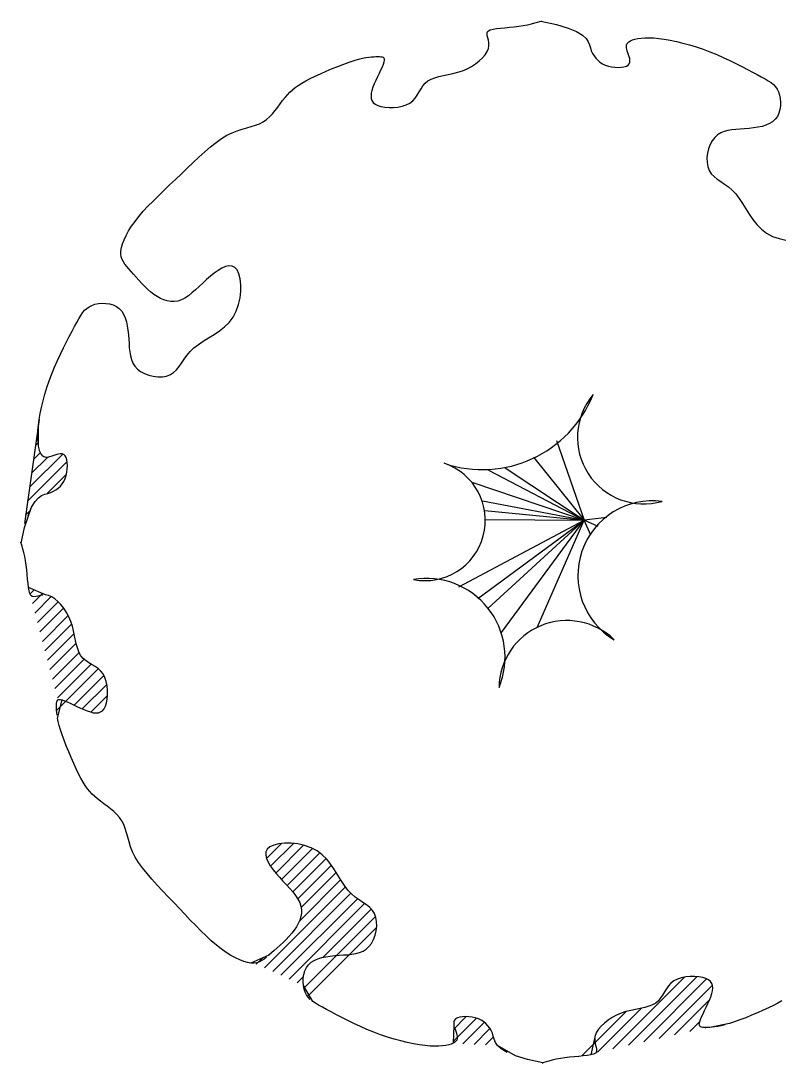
# Model space of a CAD drawing. Header units: inches. Extents: x 7658 to 73799, y 48 to 40262.
# Drawn here: x 13657 to 14743, y 20529 to 22017 of the extents above; entities that cross this region are included whole.
import ezdxf

# ---------------------------------------------------------------- set-up
doc = ezdxf.new("R2010")
doc.units = ezdxf.units.IN

# ---------------------------------------------------------------- blocks, each defined once
blk = doc.blocks.new('A$C2B8467E0')
for p, q in [((0.6659, 1.4713), (0.6674, 1.4732)), ((0.6674, 1.4732), (0.6701, 1.4747)), ((0.6701, 1.4747), (0.6741, 1.4758)), ((0.6741, 1.4758), (0.6789, 1.4766)), ((0.6789, 1.4766), (0.6846, 1.4773)), ((0.6846, 1.4773), (0.6908, 1.4778)), ((0.6908, 1.4778), (0.6974, 1.4784)), ((0.6974, 1.4784), (0.7041, 1.479)), ((0.7041, 1.479), (0.7108, 1.4798)), ((0.7108, 1.4798), (0.7173, 1.4808)), ((0.7173, 1.4808), (0.7233, 1.482)), ((0.7233, 1.482), (0.7289, 1.4833)), ((0.7289, 1.4833), (0.7337, 1.4846)), ((0.7337, 1.4846), (0.7377, 1.4857)), ((0.7377, 1.4857), (0.7408, 1.4867)), ((0.7408, 1.4867), (0.7427, 1.4873)), ((0.7422, 1.4871), (0.7645, 1.4821)), ((0.7427, 1.4873), (0.7434, 1.4875)), ((0.7645, 1.4821), (0.7812, 1.4771)), ((0.7812, 1.4771), (0.7933, 1.4721)), ((0.6655, 1.469), (0.6659, 1.4713)), ((0.6658, 1.4662), (0.6655, 1.469)), ((0.6666, 1.4632), (0.6658, 1.4662)), ((0.6674, 1.4598), (0.6666, 1.4632)), ((0.6681, 1.4561), (0.6674, 1.4598)), ((0.7933, 1.4721), (0.8016, 1.4672)), ((0.8016, 1.4672), (0.8069, 1.4624)), ((0.8069, 1.4624), (0.81, 1.4578)), ((0.81, 1.4578), (0.8118, 1.4533)), ((0.8681, 1.4578), (0.8703, 1.4591)), ((0.8703, 1.4591), (0.8731, 1.4603)), ((0.8731, 1.4603), (0.8766, 1.4614)), ((0.8766, 1.4614), (0.8807, 1.4622)), ((0.8807, 1.4622), (0.8855, 1.4629)), ((0.8855, 1.4629), (0.8908, 1.4633)), ((0.8908, 1.4633), (0.8968, 1.4634)), ((0.8968, 1.4634), (0.9035, 1.4631)), ((0.9035, 1.4631), (0.9107, 1.4625)), ((0.9107, 1.4625), (0.9186, 1.4614)), ((0.9186, 1.4614), (0.927, 1.46)), ((0.927, 1.46), (0.9359, 1.4581)), ((0.9359, 1.4581), (0.9451, 1.4559)), ((0.6628, 1.4391), (0.6656, 1.4436)), ((0.6656, 1.4436), (0.6674, 1.4479)), ((0.6674, 1.4479), (0.6682, 1.4521)), ((0.6682, 1.4521), (0.6681, 1.4561)), ((0.8118, 1.4533), (0.813, 1.449)), ((0.813, 1.449), (0.8144, 1.4449)), ((0.8144, 1.4449), (0.8162, 1.4411)), ((0.8645, 1.4512), (0.8647, 1.4531)), ((0.8646, 1.4492), (0.8645, 1.4512)), ((0.8651, 1.4469), (0.8646, 1.4492)), ((0.8647, 1.4531), (0.8653, 1.4548)), ((0.8658, 1.4445), (0.8651, 1.4469)), ((0.8653, 1.4548), (0.8664, 1.4563)), ((0.8667, 1.4419), (0.8658, 1.4445)), ((0.8664, 1.4563), (0.8681, 1.4578)), ((0.9451, 1.4559), (0.9546, 1.4533)), ((0.9546, 1.4533), (0.9643, 1.4503)), ((0.9643, 1.4503), (0.974, 1.447)), ((0.974, 1.447), (0.9838, 1.4434)), ((0.9838, 1.4434), (0.9934, 1.4395)), ((0.4609, 1.4258), (0.4686, 1.4286)), ((0.4686, 1.4286), (0.4758, 1.4309)), ((0.4758, 1.4309), (0.4821, 1.4328)), ((0.4821, 1.4328), (0.4876, 1.4342)), ((0.4876, 1.4342), (0.4925, 1.4352)), ((0.4925, 1.4352), (0.4968, 1.4358)), ((0.4968, 1.4358), (0.5005, 1.4362)), ((0.5005, 1.4362), (0.5038, 1.4364)), ((0.5038, 1.4364), (0.5068, 1.4365)), ((0.5068, 1.4365), (0.5094, 1.4365)), ((0.5094, 1.4365), (0.5118, 1.4365)), ((0.5118, 1.4365), (0.5139, 1.4364)), ((0.5139, 1.4364), (0.5158, 1.4361)), ((0.5158, 1.4361), (0.5172, 1.4355)), ((0.5172, 1.4355), (0.5183, 1.4346)), ((0.5184, 1.4287), (0.5172, 1.4254)), ((0.5183, 1.4346), (0.5189, 1.4332)), ((0.5189, 1.4313), (0.5184, 1.4287)), ((0.5189, 1.4332), (0.5189, 1.4313)), ((0.6492, 1.4263), (0.6544, 1.4304)), ((0.6544, 1.4304), (0.659, 1.4347)), ((0.659, 1.4347), (0.6628, 1.4391)), ((0.8162, 1.4411), (0.8183, 1.4375)), ((0.8183, 1.4375), (0.8207, 1.4342)), ((0.8207, 1.4342), (0.8235, 1.4312)), ((0.8235, 1.4312), (0.8267, 1.4285)), ((0.8267, 1.4285), (0.8303, 1.4262)), ((0.8677, 1.4392), (0.8667, 1.4419)), ((0.8686, 1.4364), (0.8677, 1.4392)), ((0.8693, 1.4336), (0.8686, 1.4364)), ((0.8686, 1.4262), (0.8694, 1.4284)), ((0.8696, 1.4309), (0.8693, 1.4336)), ((0.8694, 1.4284), (0.8696, 1.4309)), ((0.9934, 1.4395), (1.0028, 1.4353)), ((1.0028, 1.4353), (1.012, 1.431)), ((1.012, 1.431), (1.0208, 1.4267)), ((0.4278, 1.4121), (0.436, 1.4157)), ((0.436, 1.4157), (0.4444, 1.4193)), ((0.4444, 1.4193), (0.4527, 1.4226)), ((0.4527, 1.4226), (0.4609, 1.4258)), ((0.5136, 1.4171), (0.5114, 1.4124)), ((0.5156, 1.4215), (0.5136, 1.4171)), ((0.5172, 1.4254), (0.5156, 1.4215)), ((0.6168, 1.4123), (0.6237, 1.4141)), ((0.6237, 1.4141), (0.6305, 1.4163)), ((0.6305, 1.4163), (0.6371, 1.4191)), ((0.6371, 1.4191), (0.6433, 1.4225)), ((0.6433, 1.4225), (0.6492, 1.4263)), ((0.8303, 1.4262), (0.8343, 1.4243)), ((0.8343, 1.4243), (0.8387, 1.4229)), ((0.8387, 1.4229), (0.8434, 1.4218)), ((0.8434, 1.4218), (0.8481, 1.4212)), ((0.8481, 1.4212), (0.8527, 1.421)), ((0.8527, 1.421), (0.8571, 1.4212)), ((0.8571, 1.4212), (0.861, 1.4218)), ((0.861, 1.4218), (0.8644, 1.4229)), ((0.8644, 1.4229), (0.8669, 1.4243)), ((0.8669, 1.4243), (0.8686, 1.4262)), ((1.0208, 1.4267), (1.0293, 1.4225)), ((1.0293, 1.4225), (1.0372, 1.4183)), ((1.0372, 1.4183), (1.0445, 1.4144)), ((1.0445, 1.4144), (1.0512, 1.4109)), ((0.3961, 1.3955), (0.4011, 1.3986)), ((0.4011, 1.3986), (0.4067, 1.4018)), ((0.4067, 1.4018), (0.413, 1.4051)), ((0.413, 1.4051), (0.4201, 1.4085)), ((0.4201, 1.4085), (0.4278, 1.4121)), ((0.5067, 1.4024), (0.5045, 1.3975)), ((0.509, 1.4074), (0.5067, 1.4024)), ((0.5114, 1.4124), (0.509, 1.4074)), ((0.5741, 1.3946), (0.5773, 1.3984)), ((0.5773, 1.3984), (0.5811, 1.4017)), ((0.5811, 1.4017), (0.5857, 1.4043)), ((0.5857, 1.4043), (0.5911, 1.4064)), ((0.5911, 1.4064), (0.5969, 1.408)), ((0.5969, 1.408), (0.6033, 1.4094)), ((0.6033, 1.4094), (0.6099, 1.4108)), ((0.6099, 1.4108), (0.6168, 1.4123)), ((1.0512, 1.4109), (1.0571, 1.4077)), ((1.0571, 1.4077), (1.0624, 1.4048)), ((1.0624, 1.4048), (1.067, 1.4021)), ((1.067, 1.4021), (1.071, 1.3994)), ((1.071, 1.3994), (1.0744, 1.3966)), ((0.3805, 1.3821), (0.384, 1.3858)), ((0.384, 1.3858), (0.3877, 1.3892)), ((0.3877, 1.3892), (0.3917, 1.3924)), ((0.3917, 1.3924), (0.3961, 1.3955)), ((0.5002, 1.3841), (0.4999, 1.3803)), ((0.5012, 1.3882), (0.5002, 1.3841)), ((0.5027, 1.3927), (0.5012, 1.3882)), ((0.5045, 1.3975), (0.5027, 1.3927)), ((0.566, 1.3816), (0.5687, 1.386)), ((0.5687, 1.386), (0.5713, 1.3904)), ((0.5713, 1.3904), (0.5741, 1.3946)), ((1.0744, 1.3966), (1.0772, 1.3935)), ((1.0772, 1.3935), (1.0796, 1.3901)), ((1.0796, 1.3901), (1.0815, 1.3862)), ((1.0815, 1.3862), (1.083, 1.3817)), ((0.3668, 1.3642), (0.3703, 1.369)), ((0.3703, 1.369), (0.3737, 1.3737)), ((0.3737, 1.3737), (0.3771, 1.3781)), ((0.3771, 1.3781), (0.3805, 1.3821)), ((0.4999, 1.3803), (0.5001, 1.3768)), ((0.5001, 1.3768), (0.5012, 1.3738)), ((0.5012, 1.3738), (0.503, 1.3711)), ((0.503, 1.3711), (0.5057, 1.3688)), ((0.5057, 1.3688), (0.5094, 1.3669)), ((0.5503, 1.3677), (0.5554, 1.3702)), ((0.5554, 1.3702), (0.5595, 1.3735)), ((0.5595, 1.3735), (0.563, 1.3774)), ((0.563, 1.3774), (0.566, 1.3816)), ((1.083, 1.3817), (1.084, 1.3768)), ((1.084, 1.3768), (1.0844, 1.3715)), ((1.0844, 1.3715), (1.0843, 1.3662)), ((0.355, 1.3505), (0.3592, 1.3548)), ((0.3592, 1.3548), (0.3631, 1.3594)), ((0.3631, 1.3594), (0.3668, 1.3642)), ((0.5094, 1.3669), (0.5141, 1.3654)), ((0.5141, 1.3654), (0.5196, 1.3644)), ((0.5196, 1.3644), (0.5256, 1.3639)), ((0.5256, 1.3639), (0.532, 1.3639)), ((0.532, 1.3639), (0.5383, 1.3645)), ((0.5383, 1.3645), (0.5445, 1.3658)), ((0.5445, 1.3658), (0.5503, 1.3677)), ((1.0821, 1.3558), (1.08, 1.3511)), ((1.0836, 1.3609), (1.0821, 1.3558)), ((1.0843, 1.3662), (1.0836, 1.3609)), ((0.3348, 1.3386), (0.3405, 1.3407)), ((0.3405, 1.3407), (0.3457, 1.3433)), ((0.3457, 1.3433), (0.3506, 1.3466)), ((0.3506, 1.3466), (0.355, 1.3505)), ((1.0687, 1.3408), (1.0636, 1.3386)), ((1.0732, 1.3436), (1.0687, 1.3408)), ((1.077, 1.347), (1.0732, 1.3436)), ((1.08, 1.3511), (1.077, 1.347)), ((0.2865, 1.3195), (0.2941, 1.3242)), ((0.2941, 1.3242), (0.3016, 1.3279)), ((0.3016, 1.3279), (0.3088, 1.3308)), ((0.3088, 1.3308), (0.3158, 1.3331)), ((0.3158, 1.3331), (0.3224, 1.335)), ((0.3224, 1.335), (0.3288, 1.3367)), ((0.3288, 1.3367), (0.3348, 1.3386)), ((0.9946, 1.3249), (0.9905, 1.3212)), ((0.9991, 1.3277), (0.9946, 1.3249)), ((1.004, 1.3297), (0.9991, 1.3277)), ((1.0093, 1.3311), (1.004, 1.3297)), ((1.015, 1.3321), (1.0093, 1.3311)), ((1.0208, 1.3327), (1.015, 1.3321)), ((1.0269, 1.3331), (1.0208, 1.3327)), ((1.0332, 1.3335), (1.0269, 1.3331)), ((1.0396, 1.334), (1.0332, 1.3335)), ((1.0459, 1.3347), (1.0396, 1.334)), ((1.0521, 1.3356), (1.0459, 1.3347)), ((1.0581, 1.3369), (1.0521, 1.3356)), ((1.0636, 1.3386), (1.0581, 1.3369)), ((0.2706, 1.3075), (0.2786, 1.3138)), ((0.2786, 1.3138), (0.2865, 1.3195)), ((0.9841, 1.311), (0.9818, 1.3049)), ((0.987, 1.3165), (0.9841, 1.311)), ((0.9905, 1.3212), (0.987, 1.3165)), ((0.2542, 1.293), (0.2625, 1.3004)), ((0.2625, 1.3004), (0.2706, 1.3075)), ((0.9803, 1.2985), (0.9795, 1.292)), ((0.9818, 1.3049), (0.9803, 1.2985)), ((0.2375, 1.2772), (0.2459, 1.2852)), ((0.2459, 1.2852), (0.2542, 1.293)), ((0.9795, 1.292), (0.9796, 1.2856)), ((0.9796, 1.2856), (0.9806, 1.2795)), ((0.9806, 1.2795), (0.9826, 1.2741)), ((0.2207, 1.2612), (0.2291, 1.2691)), ((0.2291, 1.2691), (0.2375, 1.2772)), ((0.9826, 1.2741), (0.9857, 1.2694)), ((0.9857, 1.2694), (0.9896, 1.2654)), ((0.9896, 1.2654), (0.9941, 1.2617)), ((0.2042, 1.2456), (0.2124, 1.2533)), ((0.2124, 1.2533), (0.2207, 1.2612)), ((0.9941, 1.2617), (0.9992, 1.2581)), ((0.9992, 1.2581), (1.0046, 1.2545)), ((1.0046, 1.2545), (1.0101, 1.2505)), ((1.0101, 1.2505), (1.0156, 1.2459)), ((0.1887, 1.2304), (0.1963, 1.238)), ((0.1963, 1.238), (0.2042, 1.2456)), ((1.0156, 1.2459), (1.0208, 1.2405)), ((1.0208, 1.2405), (1.0257, 1.2341)), ((0.1748, 1.2157), (0.1815, 1.223)), ((0.1815, 1.223), (0.1887, 1.2304)), ((1.0257, 1.2341), (1.0304, 1.227)), ((1.0304, 1.227), (1.035, 1.2194)), ((0.163, 1.2014), (0.1686, 1.2085)), ((0.1686, 1.2085), (0.1748, 1.2157)), ((1.035, 1.2194), (1.0398, 1.2116)), ((1.0398, 1.2116), (1.045, 1.2039)), ((0.1538, 1.1877), (0.1581, 1.1944)), ((0.1581, 1.1944), (0.163, 1.2014)), ((1.045, 1.2039), (1.0507, 1.1967)), ((1.0507, 1.1967), (1.0572, 1.1901)), ((1.0572, 1.1901), (1.0647, 1.1844)), ((0.1473, 1.1751), (0.1502, 1.1812)), ((0.1502, 1.1812), (0.1538, 1.1877)), ((1.0647, 1.1844), (1.0732, 1.18)), ((1.0732, 1.18), (1.0825, 1.1768)), ((1.0825, 1.1768), (1.0921, 1.1747)), ((0.1428, 1.159), (0.1436, 1.1639)), ((0.1436, 1.1639), (0.1451, 1.1693)), ((0.1451, 1.1693), (0.1473, 1.1751)), ((0.1427, 1.1546), (0.1428, 1.159)), ((0.1433, 1.1507), (0.1427, 1.1546)), ((0.1445, 1.147), (0.1433, 1.1507)), ((0.1463, 1.1436), (0.1445, 1.147)), ((0.1485, 1.1402), (0.1463, 1.1436)), ((0.1511, 1.1369), (0.1485, 1.1402)), ((0.1541, 1.1335), (0.1511, 1.1369)), ((0.1574, 1.1298), (0.1541, 1.1335)), ((0.2816, 1.1314), (0.2761, 1.1275)), ((0.287, 1.1346), (0.2816, 1.1314)), ((0.2922, 1.1368), (0.287, 1.1346)), ((0.297, 1.1379), (0.2922, 1.1368)), ((0.3015, 1.1376), (0.297, 1.1379)), ((0.3054, 1.1357), (0.3015, 1.1376)), ((0.3087, 1.1321), (0.3054, 1.1357)), ((0.3113, 1.1265), (0.3087, 1.1321)), ((0.1608, 1.1259), (0.1574, 1.1298)), ((0.1645, 1.1217), (0.1608, 1.1259)), ((0.1683, 1.1174), (0.1645, 1.1217)), ((0.1724, 1.1131), (0.1683, 1.1174)), ((0.2652, 1.1183), (0.2599, 1.1134)), ((0.2706, 1.1231), (0.2652, 1.1183)), ((0.2761, 1.1275), (0.2706, 1.1231)), ((0.313, 1.1193), (0.3113, 1.1265)), ((0.3139, 1.1109), (0.313, 1.1193)), ((0.1765, 1.1088), (0.1724, 1.1131)), ((0.1809, 1.1047), (0.1765, 1.1088)), ((0.1853, 1.1008), (0.1809, 1.1047)), ((0.1899, 1.0972), (0.1853, 1.1008)), ((0.2494, 1.1037), (0.2443, 1.0992)), ((0.2546, 1.1085), (0.2494, 1.1037)), ((0.2599, 1.1134), (0.2546, 1.1085)), ((0.3129, 1.0921), (0.3139, 1.1017)), ((0.3139, 1.1017), (0.3139, 1.1109)), ((0.1945, 1.0941), (0.1899, 1.0972)), ((0.1993, 1.0914), (0.1945, 1.0941)), ((0.2042, 1.0893), (0.1993, 1.0914)), ((0.2091, 1.0878), (0.2042, 1.0893)), ((0.214, 1.087), (0.2091, 1.0878)), ((0.219, 1.087), (0.214, 1.087)), ((0.2241, 1.0877), (0.219, 1.087)), ((0.2291, 1.0894), (0.2241, 1.0877)), ((0.2342, 1.0919), (0.2291, 1.0894)), ((0.2392, 1.0953), (0.2342, 1.0919)), ((0.2443, 1.0992), (0.2392, 1.0953)), ((0.3108, 1.0825), (0.3129, 1.0921)), ((0.0881, 1.071), (0.0909, 1.0744)), ((0.0909, 1.0744), (0.094, 1.0772)), ((0.094, 1.0772), (0.0974, 1.0796)), ((0.0974, 1.0796), (0.1013, 1.0815)), ((0.1013, 1.0815), (0.1058, 1.083)), ((0.1058, 1.083), (0.1108, 1.084)), ((0.1108, 1.084), (0.116, 1.0844)), ((0.116, 1.0844), (0.1213, 1.0843)), ((0.1213, 1.0843), (0.1267, 1.0836)), ((0.1267, 1.0836), (0.1317, 1.0821)), ((0.1317, 1.0821), (0.1364, 1.08)), ((0.1364, 1.08), (0.1405, 1.077)), ((0.1405, 1.077), (0.144, 1.0732)), ((0.144, 1.0732), (0.1467, 1.0687)), ((0.3031, 1.0647), (0.3075, 1.0732)), ((0.3075, 1.0732), (0.3108, 1.0825)), ((0.0766, 1.0512), (0.0798, 1.0571)), ((0.0798, 1.0571), (0.0827, 1.0624)), ((0.0827, 1.0624), (0.0854, 1.067)), ((0.0854, 1.067), (0.0881, 1.071)), ((0.1467, 1.0687), (0.1489, 1.0636)), ((0.1489, 1.0636), (0.1506, 1.0581)), ((0.1506, 1.0581), (0.1519, 1.0521)), ((0.2909, 1.0507), (0.2975, 1.0572)), ((0.2975, 1.0572), (0.3031, 1.0647)), ((0.0692, 1.0372), (0.0731, 1.0445)), ((0.0731, 1.0445), (0.0766, 1.0512)), ((0.1519, 1.0521), (0.1528, 1.0459)), ((0.1528, 1.0459), (0.1535, 1.0396)), ((0.2759, 1.0398), (0.2836, 1.045)), ((0.2836, 1.045), (0.2909, 1.0507)), ((0.0608, 1.0208), (0.0651, 1.0293)), ((0.0651, 1.0293), (0.0692, 1.0372)), ((0.1535, 1.0396), (0.154, 1.0332)), ((0.154, 1.0332), (0.1544, 1.0269)), ((0.1544, 1.0269), (0.1548, 1.0208)), ((0.2534, 1.0257), (0.2605, 1.0304)), ((0.2605, 1.0304), (0.2681, 1.035)), ((0.2681, 1.035), (0.2759, 1.0398)), ((0.0522, 1.0028), (0.0565, 1.012)), ((0.0565, 1.012), (0.0608, 1.0208)), ((0.1548, 1.0208), (0.1554, 1.015)), ((0.1554, 1.015), (0.1564, 1.0093)), ((0.2371, 1.0101), (0.2417, 1.0156)), ((0.2417, 1.0156), (0.2471, 1.0208)), ((0.2471, 1.0208), (0.2534, 1.0257)), ((0.0481, 0.9934), (0.0522, 1.0028)), ((0.1564, 1.0093), (0.1578, 1.004)), ((0.1578, 1.004), (0.1598, 0.9991)), ((0.1598, 0.9991), (0.1626, 0.9946)), ((0.2258, 0.9941), (0.2294, 0.9992)), ((0.2294, 0.9992), (0.2331, 1.0046)), ((0.2331, 1.0046), (0.2371, 1.0101)), ((0.0405, 0.974), (0.0441, 0.9838)), ((0.0441, 0.9838), (0.0481, 0.9934)), ((0.1626, 0.9946), (0.1663, 0.9905)), ((0.1663, 0.9905), (0.171, 0.987)), ((0.171, 0.987), (0.1765, 0.9841)), ((0.1765, 0.9841), (0.1826, 0.9818)), ((0.1826, 0.9818), (0.189, 0.9803)), ((0.208, 0.9806), (0.2134, 0.9826)), ((0.2134, 0.9826), (0.2181, 0.9857)), ((0.2181, 0.9857), (0.2221, 0.9896)), ((0.2221, 0.9896), (0.2258, 0.9941)), ((0.0372, 0.9643), (0.0405, 0.974)), ((0.189, 0.9803), (0.1956, 0.9795)), ((0.1956, 0.9795), (0.202, 0.9796)), ((0.202, 0.9796), (0.208, 0.9806)), ((0.0317, 0.9451), (0.0343, 0.9546)), ((0.0343, 0.9546), (0.0372, 0.9643)), ((0.0294, 0.9359), (0.0317, 0.9451)), ((0.0261, 0.9186), (0.0276, 0.927)), ((0.0276, 0.927), (0.0294, 0.9359)), ((0.0261, 0.9186), (0.0051, 0.7703)), ((0.0244, 0.9035), (0.0251, 0.9107)), ((0.0251, 0.9107), (0.0261, 0.9186)), ((0.0253, 0.8807), (0.0251, 0.9107)), ((0.0237, 0.9013), (0.0251, 0.9028)), ((0.0242, 0.8968), (0.0244, 0.9035)), ((0.0243, 0.8908), (0.0242, 0.8968)), ((0.0209, 0.8815), (0.0253, 0.8859)), ((0.0247, 0.8855), (0.0243, 0.8908)), ((0.0262, 0.8766), (0.0253, 0.8807)), ((0.7648, 0.8884), (0.8041, 0.7751)), ((0.0124, 0.822), (0.0597, 0.8692)), ((0.0152, 0.8418), (0.038, 0.8646)), ((0.018, 0.8616), (0.0279, 0.8715)), ((0.0272, 0.8731), (0.0262, 0.8766)), ((0.0284, 0.8703), (0.0272, 0.8731)), ((0.0298, 0.8681), (0.0284, 0.8703)), ((0.0312, 0.8664), (0.0298, 0.8681)), ((0.0328, 0.8653), (0.0312, 0.8664)), ((0.0345, 0.8647), (0.0328, 0.8653)), ((0.0363, 0.8645), (0.0345, 0.8647)), ((0.0384, 0.8646), (0.0363, 0.8645)), ((0.0406, 0.8651), (0.0384, 0.8646)), ((0.043, 0.8658), (0.0406, 0.8651)), ((0.0456, 0.8667), (0.043, 0.8658)), ((0.0484, 0.8677), (0.0456, 0.8667)), ((0.0512, 0.8686), (0.0484, 0.8677)), ((0.0539, 0.8693), (0.0512, 0.8686)), ((0.0566, 0.8696), (0.0539, 0.8693)), ((0.0591, 0.8694), (0.0566, 0.8696)), ((0.0613, 0.8686), (0.0591, 0.8694)), ((0.0632, 0.8669), (0.0613, 0.8686)), ((0.0647, 0.8644), (0.0632, 0.8669)), ((0.0657, 0.861), (0.0647, 0.8644)), ((0.732, 0.8647), (0.8041, 0.7751)), ((0.0096, 0.8021), (0.0661, 0.8586)), ((0.0663, 0.8571), (0.0657, 0.861)), ((0.0657, 0.8434), (0.0663, 0.8481)), ((0.0666, 0.8527), (0.0663, 0.8571)), ((0.0663, 0.8481), (0.0666, 0.8527)), ((0.6915, 0.8495), (0.8041, 0.7751)), ((0.0371, 0.8126), (0.0651, 0.8406)), ((0.0613, 0.8303), (0.0632, 0.8343)), ((0.0632, 0.8343), (0.0647, 0.8387)), ((0.0647, 0.8387), (0.0657, 0.8434)), ((0.6674, 0.8462), (0.8041, 0.7751)), ((0.0465, 0.8162), (0.0501, 0.8183)), ((0.0501, 0.8183), (0.0534, 0.8207)), ((0.0534, 0.8207), (0.0564, 0.8235)), ((0.0564, 0.8235), (0.059, 0.8267)), ((0.059, 0.8267), (0.0613, 0.8303)), ((0.6452, 0.8289), (0.8041, 0.7751)), ((0.0203, 0.8016), (0.0251, 0.8069)), ((0.0251, 0.8069), (0.0297, 0.81)), ((0.0297, 0.81), (0.0342, 0.8118)), ((0.0342, 0.8118), (0.0385, 0.813)), ((0.0385, 0.813), (0.0426, 0.8144)), ((0.0426, 0.8144), (0.0465, 0.8162)), ((0.0054, 0.7645), (0.0154, 0.7933)), ((0.0068, 0.7823), (0.0138, 0.7893)), ((0.0105, 0.7812), (0.0154, 0.7933)), ((0.0154, 0.7933), (0.0203, 0.8016)), ((0.659, 0.8026), (0.8041, 0.7751)), ((0.6623, 0.7887), (0.8041, 0.7751)), ((0.6254, 0.6797), (0.8041, 0.7751)), ((0.6524, 0.6632), (0.8041, 0.7751)), ((0.6633, 0.7758), (0.8041, 0.7751)), ((0.6668, 0.6488), (0.8041, 0.7751)), ((0.686, 0.6145), (0.8041, 0.7751)), ((0.7372, 0.6217), (0.8041, 0.7751)), ((0.8366, 0.7787), (0.8041, 0.7751)), ((0.8135, 0.7537), (0.8041, 0.7751)), ((0.8243, 0.7657), (0.8041, 0.7751)), ((0.0004, 0.7422), (0.0054, 0.7645)), ((0.0002, 0.7427), (0, 0.7434)), ((0.0009, 0.7408), (0.0002, 0.7427)), ((0.0018, 0.7377), (0.0009, 0.7408)), ((0.0029, 0.7337), (0.0018, 0.7377)), ((0.0042, 0.7289), (0.0029, 0.7337)), ((0.0055, 0.7233), (0.0042, 0.7289)), ((0.0067, 0.7173), (0.0055, 0.7233)), ((0.0077, 0.7108), (0.0067, 0.7173)), ((0.0085, 0.7041), (0.0077, 0.7108)), ((0.0092, 0.6974), (0.0085, 0.7041)), ((0.0097, 0.6908), (0.0092, 0.6974)), ((0.0103, 0.6846), (0.0097, 0.6908)), ((0.0109, 0.6789), (0.0103, 0.6846)), ((0.0354, 0.6682), (0.0109, 0.6789)), ((0.0118, 0.6741), (0.0109, 0.6789)), ((0.0129, 0.6701), (0.0118, 0.6741)), ((0.0143, 0.6674), (0.0129, 0.6701)), ((0.013, 0.6694), (0.019, 0.6754)), ((0.0166, 0.6559), (0.0308, 0.6702)), ((0.0162, 0.6659), (0.0143, 0.6674)), ((0.0186, 0.6655), (0.0162, 0.6659)), ((0.0213, 0.6658), (0.0186, 0.6655)), ((0.0201, 0.6424), (0.0435, 0.6658)), ((0.0244, 0.6666), (0.0213, 0.6658)), ((0.0237, 0.629), (0.0533, 0.6586)), ((0.0278, 0.6674), (0.0244, 0.6666)), ((0.0315, 0.6681), (0.0278, 0.6674)), ((0.0396, 0.6674), (0.0354, 0.6682)), ((0.044, 0.6656), (0.0396, 0.6674)), ((0.0484, 0.6628), (0.044, 0.6656)), ((0.0528, 0.659), (0.0484, 0.6628)), ((0.0572, 0.6544), (0.0528, 0.659)), ((0.0272, 0.6155), (0.0611, 0.6494)), ((0.0613, 0.6492), (0.0572, 0.6544)), ((0.065, 0.6433), (0.0613, 0.6492)), ((0.0684, 0.6371), (0.065, 0.6433)), ((0.0308, 0.602), (0.0675, 0.6387)), ((0.0343, 0.5886), (0.0725, 0.6267)), ((0.0712, 0.6305), (0.0684, 0.6371)), ((0.0735, 0.6237), (0.0712, 0.6305)), ((0.0379, 0.5751), (0.076, 0.6132)), ((0.0752, 0.6168), (0.0735, 0.6237)), ((0.0767, 0.6099), (0.0752, 0.6168)), ((0.0781, 0.6033), (0.0767, 0.6099)), ((0.0415, 0.5616), (0.079, 0.5992)), ((0.0795, 0.5969), (0.0781, 0.6033)), ((0.0812, 0.5911), (0.0795, 0.5969)), ((0.045, 0.5482), (0.0831, 0.5862)), ((0.0832, 0.5857), (0.0812, 0.5911)), ((0.0858, 0.5811), (0.0832, 0.5857)), ((0.0891, 0.5773), (0.0858, 0.5811)), ((0.0486, 0.5347), (0.0903, 0.5764)), ((0.0521, 0.5212), (0.1003, 0.5694)), ((0.093, 0.5741), (0.0891, 0.5773)), ((0.0972, 0.5713), (0.093, 0.5741)), ((0.1016, 0.5687), (0.0972, 0.5713)), ((0.106, 0.566), (0.1016, 0.5687)), ((0.1102, 0.563), (0.106, 0.566)), ((0.0511, 0.5032), (0.1106, 0.5626)), ((0.0759, 0.511), (0.1183, 0.5534)), ((0.114, 0.5595), (0.1102, 0.563)), ((0.1173, 0.5554), (0.114, 0.5595)), ((0.1199, 0.5503), (0.1173, 0.5554)), ((0.0876, 0.5056), (0.1226, 0.5406)), ((0.1218, 0.5445), (0.1199, 0.5503)), ((0.123, 0.5383), (0.1218, 0.5445)), ((0.1236, 0.532), (0.123, 0.5383)), ((0.1, 0.501), (0.1236, 0.5246)), ((0.1231, 0.5196), (0.1236, 0.5256)), ((0.1236, 0.5256), (0.1236, 0.532)), ((0.051, 0.5118), (0.0511, 0.5139)), ((0.051, 0.5094), (0.051, 0.5118)), ((0.051, 0.5068), (0.051, 0.5094)), ((0.0511, 0.5038), (0.051, 0.5068)), ((0.0511, 0.5139), (0.0514, 0.5158)), ((0.0514, 0.5158), (0.052, 0.5172)), ((0.052, 0.5172), (0.0529, 0.5183)), ((0.0524, 0.4925), (0.0589, 0.5184)), ((0.0529, 0.5183), (0.0543, 0.5189)), ((0.0543, 0.5189), (0.0563, 0.5189)), ((0.0563, 0.5189), (0.0589, 0.5184)), ((0.0589, 0.5184), (0.0622, 0.5172)), ((0.0622, 0.5172), (0.0661, 0.5156)), ((0.0661, 0.5156), (0.0704, 0.5136)), ((0.0704, 0.5136), (0.0752, 0.5114)), ((0.0752, 0.5114), (0.0801, 0.509)), ((0.0801, 0.509), (0.0851, 0.5067)), ((0.0851, 0.5067), (0.09, 0.5045)), ((0.1188, 0.5057), (0.1207, 0.5094)), ((0.1207, 0.5094), (0.1221, 0.5141)), ((0.1221, 0.5141), (0.1231, 0.5196)), ((0.0513, 0.5005), (0.0511, 0.5038)), ((0.0517, 0.4968), (0.0513, 0.5005)), ((0.0534, 0.4876), (0.0524, 0.4925)), ((0.09, 0.5045), (0.0948, 0.5027)), ((0.0948, 0.5027), (0.0993, 0.5012)), ((0.0993, 0.5012), (0.1034, 0.5002)), ((0.1034, 0.5002), (0.1072, 0.4999)), ((0.1072, 0.4999), (0.1107, 0.5001)), ((0.1107, 0.5001), (0.1138, 0.5012)), ((0.1138, 0.5012), (0.1165, 0.503)), ((0.1165, 0.503), (0.1188, 0.5057)), ((0.0548, 0.4821), (0.0534, 0.4876)), ((0.0566, 0.4758), (0.0548, 0.4821)), ((0.059, 0.4686), (0.0566, 0.4758)), ((0.0618, 0.4609), (0.059, 0.4686)), ((0.0649, 0.4527), (0.0618, 0.4609)), ((0.0683, 0.4444), (0.0649, 0.4527)), ((0.0718, 0.436), (0.0683, 0.4444)), ((0.0754, 0.4278), (0.0718, 0.436)), ((0.079, 0.4201), (0.0754, 0.4278)), ((0.0825, 0.413), (0.079, 0.4201)), ((0.0857, 0.4067), (0.0825, 0.413)), ((0.0889, 0.4011), (0.0857, 0.4067)), ((0.092, 0.3961), (0.0889, 0.4011)), ((0.0951, 0.3917), (0.092, 0.3961)), ((0.0983, 0.3877), (0.0951, 0.3917)), ((0.1017, 0.384), (0.0983, 0.3877)), ((0.1054, 0.3805), (0.1017, 0.384)), ((0.1094, 0.3771), (0.1054, 0.3805)), ((0.1138, 0.3737), (0.1094, 0.3771)), ((0.1185, 0.3703), (0.1138, 0.3737)), ((0.1233, 0.3668), (0.1185, 0.3703)), ((0.1281, 0.3631), (0.1233, 0.3668)), ((0.1327, 0.3592), (0.1281, 0.3631)), ((0.1371, 0.355), (0.1327, 0.3592)), ((0.141, 0.3506), (0.1371, 0.355)), ((0.1443, 0.3457), (0.141, 0.3506)), ((0.1469, 0.3405), (0.1443, 0.3457)), ((0.149, 0.3348), (0.1469, 0.3405)), ((0.1508, 0.3288), (0.149, 0.3348)), ((0.1525, 0.3224), (0.1508, 0.3288)), ((0.1544, 0.3158), (0.1525, 0.3224)), ((0.1567, 0.3088), (0.1544, 0.3158)), ((0.3507, 0.2921), (0.3721, 0.3135)), ((0.3566, 0.2809), (0.3892, 0.3135)), ((0.3682, 0.313), (0.361, 0.3113)), ((0.3766, 0.3139), (0.3682, 0.313)), ((0.3858, 0.3139), (0.3766, 0.3139)), ((0.3954, 0.3129), (0.3858, 0.3139)), ((0.4051, 0.3108), (0.3954, 0.3129)), ((0.1596, 0.3016), (0.1567, 0.3088)), ((0.1634, 0.2941), (0.1596, 0.3016)), ((0.3499, 0.3015), (0.3496, 0.297)), ((0.3518, 0.3054), (0.3499, 0.3015)), ((0.3555, 0.3087), (0.3518, 0.3054)), ((0.361, 0.3113), (0.3555, 0.3087)), ((0.3639, 0.2712), (0.4037, 0.3111)), ((0.3719, 0.2622), (0.4163, 0.3065)), ((0.3802, 0.2534), (0.4268, 0.3001)), ((0.4144, 0.3075), (0.4051, 0.3108)), ((0.4229, 0.3031), (0.4144, 0.3075)), ((0.4303, 0.2975), (0.4229, 0.3031)), ((0.1681, 0.2865), (0.1634, 0.2941)), ((0.1737, 0.2786), (0.1681, 0.2865)), ((0.3496, 0.297), (0.3507, 0.2922)), ((0.3507, 0.2922), (0.3529, 0.287)), ((0.3529, 0.287), (0.3561, 0.2816)), ((0.3882, 0.2444), (0.4357, 0.292)), ((0.4368, 0.2909), (0.4303, 0.2975)), ((0.4426, 0.2836), (0.4368, 0.2909)), ((0.4477, 0.2759), (0.4426, 0.2836)), ((0.1801, 0.2706), (0.1737, 0.2786)), ((0.1871, 0.2625), (0.1801, 0.2706)), ((0.3561, 0.2816), (0.36, 0.2761)), ((0.36, 0.2761), (0.3645, 0.2706)), ((0.3645, 0.2706), (0.3692, 0.2652)), ((0.3953, 0.2346), (0.4433, 0.2825)), ((0.4001, 0.2223), (0.45, 0.2722)), ((0.4525, 0.2681), (0.4477, 0.2759)), ((0.4572, 0.2605), (0.4525, 0.2681)), ((0.1946, 0.2542), (0.1871, 0.2625)), ((0.2024, 0.2459), (0.1946, 0.2542)), ((0.3692, 0.2652), (0.3741, 0.2599)), ((0.3741, 0.2599), (0.3791, 0.2546)), ((0.3791, 0.2546), (0.3838, 0.2494)), ((0.3976, 0.2028), (0.4565, 0.2617)), ((0.4618, 0.2534), (0.4572, 0.2605)), ((0.4667, 0.2471), (0.4618, 0.2534)), ((0.2104, 0.2375), (0.2024, 0.2459)), ((0.3478, 0.136), (0.4633, 0.2515)), ((0.3595, 0.1307), (0.4712, 0.2424)), ((0.3838, 0.2494), (0.3883, 0.2443)), ((0.3883, 0.2443), (0.3923, 0.2392)), ((0.3923, 0.2392), (0.3956, 0.2342)), ((0.4719, 0.2417), (0.4667, 0.2471)), ((0.4774, 0.2371), (0.4719, 0.2417)), ((0.2184, 0.2291), (0.2104, 0.2375)), ((0.2264, 0.2207), (0.2184, 0.2291)), ((0.3713, 0.1254), (0.4806, 0.2347)), ((0.383, 0.1201), (0.4907, 0.2277)), ((0.3956, 0.2342), (0.3982, 0.2291)), ((0.3982, 0.2291), (0.3998, 0.2241)), ((0.3998, 0.2241), (0.4006, 0.219)), ((0.4829, 0.2331), (0.4774, 0.2371)), ((0.4883, 0.2294), (0.4829, 0.2331)), ((0.4934, 0.2258), (0.4883, 0.2294)), ((0.498, 0.2221), (0.4934, 0.2258)), ((0.2342, 0.2124), (0.2264, 0.2207)), ((0.2419, 0.2042), (0.2342, 0.2124)), ((0.3997, 0.2091), (0.3982, 0.2042)), ((0.4005, 0.214), (0.3997, 0.2091)), ((0.4006, 0.219), (0.4005, 0.214)), ((0.4043, 0.1073), (0.5064, 0.2094)), ((0.4309, 0.1509), (0.5, 0.22)), ((0.5019, 0.2181), (0.498, 0.2221)), ((0.5049, 0.2134), (0.5019, 0.2181)), ((0.5069, 0.208), (0.5049, 0.2134)), ((0.2496, 0.1963), (0.2419, 0.2042)), ((0.2571, 0.1887), (0.2496, 0.1963)), ((0.3934, 0.1945), (0.3903, 0.1899)), ((0.3961, 0.1993), (0.3934, 0.1945)), ((0.3982, 0.2042), (0.3961, 0.1993)), ((0.4093, 0.0953), (0.5078, 0.1938)), ((0.5079, 0.202), (0.5069, 0.208)), ((0.5073, 0.189), (0.508, 0.1956)), ((0.508, 0.1956), (0.5079, 0.202)), ((0.2645, 0.1815), (0.2571, 0.1887)), ((0.2719, 0.1748), (0.2645, 0.1815)), ((0.3828, 0.1809), (0.3787, 0.1765)), ((0.3867, 0.1853), (0.3828, 0.1809)), ((0.3903, 0.1899), (0.3867, 0.1853)), ((0.5035, 0.1765), (0.5057, 0.1826)), ((0.5057, 0.1826), (0.5073, 0.189)), ((0.2791, 0.1686), (0.2719, 0.1748)), ((0.2862, 0.163), (0.2791, 0.1686)), ((0.3658, 0.1645), (0.3616, 0.1608)), ((0.3701, 0.1683), (0.3658, 0.1645)), ((0.3744, 0.1724), (0.3701, 0.1683)), ((0.3787, 0.1765), (0.3744, 0.1724)), ((0.493, 0.1626), (0.497, 0.1663)), ((0.497, 0.1663), (0.5005, 0.171)), ((0.5005, 0.171), (0.5035, 0.1765)), ((0.2931, 0.1581), (0.2862, 0.163)), ((0.2998, 0.1538), (0.2931, 0.1581)), ((0.3063, 0.1502), (0.2998, 0.1538)), ((0.3125, 0.1473), (0.3063, 0.1502)), ((0.3541, 0.1541), (0.3285, 0.1428)), ((0.3361, 0.1413), (0.3449, 0.15)), ((0.3506, 0.1511), (0.3473, 0.1485)), ((0.3577, 0.1574), (0.3541, 0.1541)), ((0.3616, 0.1608), (0.3577, 0.1574)), ((0.4188, 0.1467), (0.4239, 0.1489)), ((0.4239, 0.1489), (0.4295, 0.1506)), ((0.4295, 0.1506), (0.4354, 0.1519)), ((0.4354, 0.1519), (0.4416, 0.1528)), ((0.4416, 0.1528), (0.448, 0.1535)), ((0.448, 0.1535), (0.4543, 0.154)), ((0.4543, 0.154), (0.4606, 0.1544)), ((0.4606, 0.1544), (0.4667, 0.1548)), ((0.4667, 0.1548), (0.4726, 0.1554)), ((0.4726, 0.1554), (0.4782, 0.1564)), ((0.4782, 0.1564), (0.4835, 0.1578)), ((0.4835, 0.1578), (0.4885, 0.1598)), ((0.4885, 0.1598), (0.493, 0.1626)), ((0.3183, 0.1451), (0.3125, 0.1473)), ((0.3236, 0.1436), (0.3183, 0.1451)), ((0.3285, 0.1428), (0.3236, 0.1436)), ((0.3329, 0.1427), (0.3285, 0.1428)), ((0.3369, 0.1433), (0.3329, 0.1427)), ((0.3405, 0.1445), (0.3369, 0.1433)), ((0.344, 0.1463), (0.3405, 0.1445)), ((0.3473, 0.1485), (0.344, 0.1463)), ((0.4054, 0.1317), (0.4076, 0.1364)), ((0.4076, 0.1364), (0.4105, 0.1405)), ((0.4105, 0.1405), (0.4143, 0.144)), ((0.4143, 0.144), (0.4188, 0.1467)), ((0.3947, 0.1148), (0.4035, 0.1236)), ((0.4031, 0.116), (0.4032, 0.1213)), ((0.4032, 0.1213), (0.404, 0.1267)), ((0.404, 0.1267), (0.4054, 0.1317)), ((0.8453, 0.0206), (0.9473, 0.1226)), ((0.8673, 0.0256), (0.9651, 0.1234)), ((0.8892, 0.0305), (0.979, 0.1202)), ((0.9372, 0.1199), (0.9322, 0.1173)), ((0.943, 0.1218), (0.9372, 0.1199)), ((0.9492, 0.123), (0.943, 0.1218)), ((0.9556, 0.1236), (0.9492, 0.123)), ((0.9619, 0.1236), (0.9556, 0.1236)), ((0.968, 0.1231), (0.9619, 0.1236)), ((0.9735, 0.1221), (0.968, 0.1231)), ((0.9781, 0.1207), (0.9735, 0.1221)), ((0.9818, 0.1188), (0.9781, 0.1207)), ((0.4036, 0.1108), (0.4031, 0.116)), ((0.4166, 0.0881), (0.4036, 0.1108)), ((0.4046, 0.1058), (0.4036, 0.1108)), ((0.406, 0.1013), (0.4046, 0.1058)), ((0.9112, 0.0354), (0.9872, 0.1114)), ((0.9216, 0.106), (0.9189, 0.1016)), ((0.9245, 0.1102), (0.9216, 0.106)), ((0.928, 0.114), (0.9245, 0.1102)), ((0.9322, 0.1173), (0.928, 0.114)), ((0.9846, 0.1165), (0.9818, 0.1188)), ((0.9864, 0.1138), (0.9846, 0.1165)), ((0.9874, 0.1107), (0.9864, 0.1138)), ((0.9873, 0.1034), (0.9877, 0.1072)), ((0.9877, 0.1072), (0.9874, 0.1107)), ((0.4079, 0.0974), (0.406, 0.1013)), ((0.4103, 0.094), (0.4079, 0.0974)), ((0.4132, 0.0909), (0.4103, 0.094)), ((0.9134, 0.093), (0.9102, 0.0891)), ((0.9162, 0.0972), (0.9134, 0.093)), ((0.9189, 0.1016), (0.9162, 0.0972)), ((0.9331, 0.0403), (0.9831, 0.0903)), ((0.9808, 0.0851), (0.983, 0.09)), ((0.983, 0.09), (0.9849, 0.0948)), ((0.9849, 0.0948), (0.9863, 0.0993)), ((0.9863, 0.0993), (0.9873, 0.1034)), ((0.4205, 0.0854), (0.4166, 0.0881)), ((0.4251, 0.0827), (0.4205, 0.0854)), ((0.4304, 0.0798), (0.4251, 0.0827)), ((0.4364, 0.0766), (0.4304, 0.0798)), ((0.443, 0.0731), (0.4364, 0.0766)), ((0.8234, 0.0157), (0.8862, 0.0786)), ((0.8708, 0.0752), (0.8639, 0.0735)), ((0.8776, 0.0767), (0.8708, 0.0752)), ((0.8842, 0.0781), (0.8776, 0.0767)), ((0.8906, 0.0795), (0.8842, 0.0781)), ((0.8965, 0.0812), (0.8906, 0.0795)), ((0.9018, 0.0832), (0.8965, 0.0812)), ((0.9064, 0.0858), (0.9018, 0.0832)), ((0.9102, 0.0891), (0.9064, 0.0858)), ((0.9739, 0.0704), (0.9762, 0.0752)), ((0.9762, 0.0752), (0.9785, 0.0801)), ((0.9785, 0.0801), (0.9808, 0.0851)), ((1.0597, 0.0754), (1.0515, 0.0718)), ((1.0674, 0.079), (1.0597, 0.0754)), ((1.0746, 0.0825), (1.0674, 0.079)), ((1.0809, 0.0857), (1.0746, 0.0825)), ((1.0865, 0.0889), (1.0809, 0.0857)), ((0.4504, 0.0692), (0.443, 0.0731)), ((0.4583, 0.0651), (0.4504, 0.0692)), ((0.4667, 0.0608), (0.4583, 0.0651)), ((0.4755, 0.0565), (0.4667, 0.0608)), ((0.6173, 0.031), (0.6505, 0.0641)), ((0.618, 0.0487), (0.6359, 0.0665)), ((0.6189, 0.0613), (0.6181, 0.0591)), ((0.6206, 0.0632), (0.6189, 0.0613)), ((0.6232, 0.0647), (0.6206, 0.0632)), ((0.6265, 0.0657), (0.6232, 0.0647)), ((0.6304, 0.0663), (0.6265, 0.0657)), ((0.6348, 0.0666), (0.6304, 0.0663)), ((0.6394, 0.0663), (0.6348, 0.0666)), ((0.6441, 0.0657), (0.6394, 0.0663)), ((0.6488, 0.0647), (0.6441, 0.0657)), ((0.6532, 0.0632), (0.6488, 0.0647)), ((0.6572, 0.0613), (0.6532, 0.0632)), ((0.6608, 0.059), (0.6572, 0.0613)), ((0.8014, 0.0108), (0.8642, 0.0736)), ((0.8384, 0.0613), (0.8331, 0.0572)), ((0.8442, 0.065), (0.8384, 0.0613)), ((0.8505, 0.0684), (0.8442, 0.065)), ((0.8571, 0.0712), (0.8505, 0.0684)), ((0.8639, 0.0735), (0.8571, 0.0712)), ((0.9551, 0.0452), (0.9694, 0.0596)), ((0.9692, 0.0589), (0.9703, 0.0622)), ((0.9703, 0.0622), (0.9719, 0.0661)), ((0.9719, 0.0661), (0.9739, 0.0704)), ((1.0266, 0.0618), (1.0189, 0.059)), ((1.0348, 0.0649), (1.0266, 0.0618)), ((1.0432, 0.0683), (1.0348, 0.0649)), ((1.0515, 0.0718), (1.0432, 0.0683)), ((0.4847, 0.0522), (0.4755, 0.0565)), ((0.4941, 0.0481), (0.4847, 0.0522)), ((0.5038, 0.0441), (0.4941, 0.0481)), ((0.6182, 0.0539), (0.6172, 0.0284)), ((0.6181, 0.0591), (0.6179, 0.0566)), ((0.6179, 0.0566), (0.6182, 0.0539)), ((0.6189, 0.0512), (0.6198, 0.0484)), ((0.6198, 0.0484), (0.6208, 0.0456)), ((0.6208, 0.0456), (0.6217, 0.043)), ((0.6311, 0.0277), (0.6617, 0.0583)), ((0.6473, 0.0268), (0.6697, 0.0493)), ((0.664, 0.0564), (0.6608, 0.059)), ((0.6668, 0.0534), (0.664, 0.0564)), ((0.6693, 0.0501), (0.6668, 0.0534)), ((0.6714, 0.0465), (0.6693, 0.0501)), ((0.6731, 0.0426), (0.6714, 0.0465)), ((0.8248, 0.0484), (0.8219, 0.044)), ((0.8285, 0.0528), (0.8248, 0.0484)), ((0.8331, 0.0572), (0.8285, 0.0528)), ((0.9686, 0.0563), (0.9692, 0.0589)), ((0.9687, 0.0543), (0.9686, 0.0563)), ((0.9693, 0.0529), (0.9687, 0.0543)), ((0.9703, 0.052), (0.9693, 0.0529)), ((0.9718, 0.0514), (0.9703, 0.052)), ((0.9736, 0.0511), (0.9718, 0.0514)), ((0.9757, 0.051), (0.9736, 0.0511)), ((0.9781, 0.051), (0.9757, 0.051)), ((0.977, 0.0502), (0.9779, 0.051)), ((0.9808, 0.051), (0.9781, 0.051)), ((0.9837, 0.0511), (0.9808, 0.051)), ((1.0118, 0.0566), (0.9837, 0.0511)), ((0.987, 0.0513), (0.9837, 0.0511)), ((0.9908, 0.0517), (0.987, 0.0513)), ((0.995, 0.0524), (0.9908, 0.0517)), ((0.9999, 0.0534), (0.995, 0.0524)), ((1.0055, 0.0548), (0.9999, 0.0534)), ((1.0189, 0.059), (1.0118, 0.0566)), ((0.5135, 0.0405), (0.5038, 0.0441)), ((0.5232, 0.0372), (0.5135, 0.0405)), ((0.5329, 0.0343), (0.5232, 0.0372)), ((0.5424, 0.0317), (0.5329, 0.0343)), ((0.5516, 0.0294), (0.5424, 0.0317)), ((0.6195, 0.0298), (0.6172, 0.0284)), ((0.6211, 0.0312), (0.6195, 0.0298)), ((0.6222, 0.0328), (0.6211, 0.0312)), ((0.6217, 0.043), (0.6225, 0.0406)), ((0.6229, 0.0345), (0.6222, 0.0328)), ((0.6225, 0.0406), (0.6229, 0.0384)), ((0.6229, 0.0384), (0.6231, 0.0363)), ((0.6231, 0.0363), (0.6229, 0.0345)), ((0.6634, 0.026), (0.6749, 0.0374)), ((0.6745, 0.0385), (0.6731, 0.0426)), ((0.6758, 0.0342), (0.6745, 0.0385)), ((0.6775, 0.0297), (0.6758, 0.0342)), ((0.8201, 0.0396), (0.8135, 0.0118)), ((0.8194, 0.0354), (0.8195, 0.0315)), ((0.8195, 0.0315), (0.8201, 0.0278)), ((0.8219, 0.044), (0.8201, 0.0396)), ((0.5605, 0.0276), (0.5516, 0.0294)), ((0.5689, 0.0261), (0.5605, 0.0276)), ((0.5768, 0.0251), (0.5689, 0.0261)), ((0.5841, 0.0244), (0.5768, 0.0251)), ((0.5907, 0.0242), (0.5841, 0.0244)), ((0.5967, 0.0243), (0.5907, 0.0242)), ((0.6021, 0.0247), (0.5967, 0.0243)), ((0.6068, 0.0253), (0.6021, 0.0247)), ((0.6109, 0.0262), (0.6068, 0.0253)), ((0.6144, 0.0272), (0.6109, 0.0262)), ((0.6172, 0.0284), (0.6144, 0.0272)), ((0.6806, 0.0251), (0.6775, 0.0297)), ((0.6796, 0.0251), (0.6802, 0.0257)), ((0.7063, 0.0105), (0.6806, 0.0251)), ((0.6859, 0.0203), (0.6806, 0.0251)), ((0.6942, 0.0154), (0.6859, 0.0203)), ((0.8201, 0.0278), (0.821, 0.0244)), ((0.8216, 0.0162), (0.8202, 0.0143)), ((0.821, 0.0244), (0.8217, 0.0213)), ((0.822, 0.0186), (0.8216, 0.0162)), ((0.8217, 0.0213), (0.822, 0.0186)), ((0.7231, 0.0054), (0.7063, 0.0105)), ((0.7453, 0.0004), (0.7231, 0.0054)), ((0.7448, 0.0002), (0.7441, 0)), ((0.7467, 0.0009), (0.7448, 0.0002)), ((0.7498, 0.0018), (0.7467, 0.0009)), ((0.7538, 0.0029), (0.7498, 0.0018)), ((0.7587, 0.0042), (0.7538, 0.0029)), ((0.7642, 0.0055), (0.7587, 0.0042)), ((0.7703, 0.0067), (0.7642, 0.0055)), ((0.7767, 0.0077), (0.7703, 0.0067)), ((0.7834, 0.0085), (0.7767, 0.0077)), ((0.7901, 0.0092), (0.7834, 0.0085)), ((0.7967, 0.0097), (0.7901, 0.0092)), ((0.8029, 0.0103), (0.7967, 0.0097)), ((0.8086, 0.0109), (0.8029, 0.0103)), ((0.8135, 0.0118), (0.8086, 0.0109)), ((0.8174, 0.0129), (0.8135, 0.0118)), ((0.8202, 0.0143), (0.8174, 0.0129))]:
    blk.add_line(p, q)
for centre, major_axis, start_param, end_param in [((0.6592, 1.0168), (-0.12, 0.12), 2.028393, 3.548433), ((0.8895, 0.893), (0.0671, 0.0671), 1.656247, 4.205424), ((0.5771, 0.7746), (-0.0608, 0.0608), 2.161341, 5.173388), ((0.9019, 0.6958), (0.0755, 0.0755), 0.65683, 3.38603), ((0.5788, 0.5794), (-0.0795, 0.0795), 3.533981, 5.662003), ((0.7795, 0.5348), (-0.0685, 0.0685), -1.555632, 0.769469)]:
    blk.add_ellipse(centre, major_axis=major_axis, ratio=1, start_param=start_param, end_param=end_param)

msp = doc.modelspace()

# ---------------------------------------------------------------- block references
at = {"xscale": 1000, "yscale": 1000, "zscale": 1000}
msp.add_blockref('A$C2B8467E0', (13657.3, 20529), dxfattribs=at)

doc.saveas('drawing.dxf')
